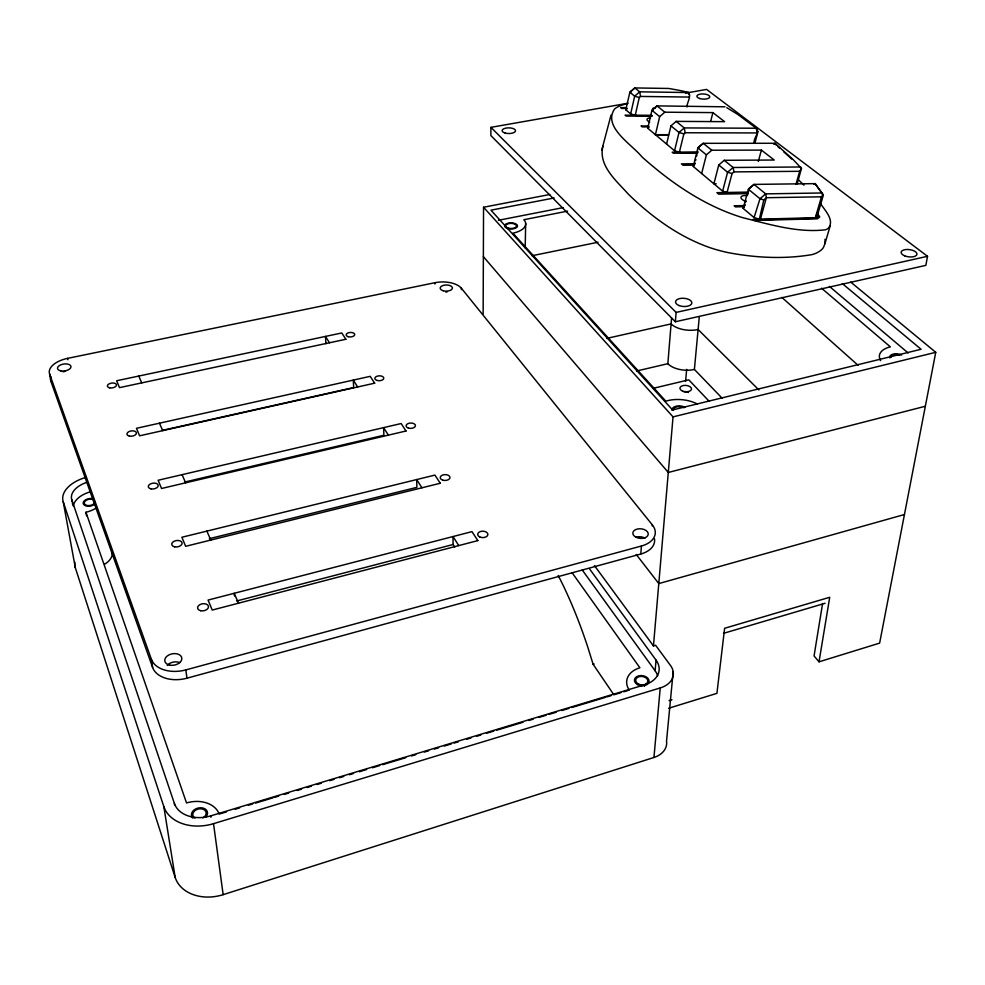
<?xml version="1.0" encoding="UTF-8"?>
<svg xmlns="http://www.w3.org/2000/svg" width="985" height="985" viewBox="0 0 985 985"><rect width="100%" height="100%" fill="white"/><g stroke="black" fill="none" stroke-linecap="round" stroke-linejoin="round"><path stroke-width="1.48" d="M483.142 313.919L483.549 207.244L549.79 194.501M628.171 103.203L490.912 127.348L490.862 135.561L675.353 321.763L925.863 265.359L927.513 256.309L706.602 89.413L685.486 93.132M627.014 103.757A68.433 22.729 12.3 0 0 614.566 109.003C602.303 126.991 632.321 144.77 641.949 156.898C667.116 179.332 695.041 199.315 726.474 211.96A89.179 31.36 13.7 0 0 742.456 217.611C769.31 224.272 797.702 233.113 825.553 229.776A32.431 11.672 14.3 0 0 828.68 227.929C834.627 219.618 824.507 209.977 820.259 203.242M525.177 247.949L525.682 223.447M686.976 106.971C686.705 103.105 692.159 95.225 688.121 92.331A75.328 24.366 12.4 0 0 676.51 89.844L668.704 88.465L634.857 87.936L632.345 90.017M640.804 554.013L641.407 546.022A25.672 15.957 4.7 0 0 652.353 524.919L461.399 288.273A20.55 10.404 -0.7 0 0 434.89 282.72L67.669 358.343A22.741 11.734 -8.4 0 0 49.607 374.017L50.937 381.429L152.613 667.448A28.442 18.986 -10.5 0 0 186.978 678.185L640.804 554.013A25.573 16.006 4.7 0 0 654.483 538.721M652.267 525.916L652.353 524.919M636.556 371.013L667.855 363.687L671.573 317.983M644.498 686.151L644.609 684.809A27.038 18.629 6.2 0 0 656.059 660.147L589.769 569.219M675.353 321.763L676.129 312.417L490.912 127.348M86.114 477.306A32.8 18.937 -9.8 0 0 63.237 501.796L75.291 567.619L175.17 877.426A39.388 30.166 -14.6 0 0 223.152 894.663L653.942 757.477L660.233 687.949A24.699 17.028 6.9 0 0 670.428 665.392L655.604 645.274L653.461 645.901L673.038 416.877L483.549 207.244M657.648 675.833A26.903 18.678 6.3 0 0 655.124 670.81L656.059 660.147M685.585 381.417L686.668 369.35M722.054 398.112L694.4 369.437L699.215 317.613M673.186 671.671L666.537 740.954A23.886 17.287 7.7 0 1 653.942 757.477M688.897 93.846L689.032 92.553L639.684 91.839L634.857 87.936L629.871 92.258L625.783 109.791L630.671 113.903L636.79 115.688L651.738 115.75M602.918 146.309C598.006 165.775 616.967 181.277 628.529 194.365C651.824 217.02 678.788 236.696 709.643 247.555A89.34 40.594 4.7 0 0 728.038 252.603C755.532 257.836 784.245 259.35 811.923 254.623A27.235 12.657 5.6 0 0 816.824 252.862L819.606 251.249A35.854 16.622 5.4 0 0 823.398 247.58L824.999 243.541L825.024 239.281M822.586 603.51L814.053 655.961L819.028 661.821L879.63 643.119L935.75 352.322L850.745 282.104M819.028 661.821L829.715 597.279L724.615 628.282L716.92 693.354L668.655 708.252M759.361 219.175L763.794 199.955L766.342 197.788L760.457 219.15M630.671 113.903L634.672 96.173L639.684 91.839L640.533 96.431L639.277 97.515L635.251 115.233M697.565 152.564L680.992 152.675L674.553 150.767L647.761 128.247L651.922 110.295L657.032 105.888L725.022 106.811M653.067 110.111L653.326 108.978M666.586 144.069L670.957 125.871L676.166 121.377L724.603 121.672L712.881 112.61L664.826 112.192L659.667 116.636L655.431 134.699L668.544 134.674M674.553 150.767L678.997 132.458L684.255 127.927L756.258 128.222C760.235 132.532 753.353 137.765 754.079 143.071M679.379 152.195L683.861 133.886L685.178 132.753L756.775 132.95M747.849 192.851L729.429 193.195L722.633 191.152L693.255 166.465L697.897 147.91L699.067 146.63L703.253 143.317L775.023 143.281L793.319 159.767L801.495 168.447L799.672 171.304L796.028 184.133M694.708 163.99L695.004 162.845M695.582 160.543L695.866 159.385M696.74 155.913L697.023 154.756M697.602 152.441L697.897 151.284M698.771 147.799L699.067 146.63M631.188 91.888L631.459 90.78L629.871 92.258L634.672 96.173L639.277 97.515M710.727 121.18L712.881 112.61M701.652 173.52L706.393 154.867L711.798 150.225L761.393 150.102L774.235 160.026L724.234 160.296L718.767 164.987L713.891 183.813L716.169 183.776M722.633 191.152L727.595 172.227L733.123 167.499L800.62 166.982L801.002 168.829M601.81 149.991L611.02 115.159M727.041 192.481L732.052 173.557L733.985 171.895L799.672 171.304M754.978 142.96L758.019 131.522L756.862 130.648M816.934 214.361L818.437 216.626L816.368 218.251L761.122 219.717L754.079 217.574L743.17 208.414L748.378 189.219L754.017 184.404L815.186 183.629L823.374 195.092L817.119 216.306L815.334 217.71L753.254 219.335L754.584 220.468L817.415 218.793L819.766 216.934L816.885 212.711M744.771 205.496L745.091 204.314M745.743 201.925L746.064 200.731M747.689 194.759L748.009 193.565M748.662 191.164L748.994 189.957M749.314 188.763L749.647 187.556M758.302 161.478L761.393 150.102M797.111 184.17L801.445 168.521M824.999 243.541L830.183 225.811M815.334 217.71L821.478 196.815L823.152 194.685M754.251 217.057L759.989 198.724L765.69 193.86L822.118 192.974L822.537 195.116M743.17 208.414L744.131 207.121M693.255 166.465L693.908 165.726M647.761 128.247L648.647 127.397M625.783 109.791L626.94 108.744M773.459 144.044L775.023 143.281L776.352 145.275M813.905 184.269L815.186 183.629L817.809 187.519M669.074 700.63L671.967 699.744M63.237 501.796L163.83 806.592A40.828 29.919 -12.9 0 0 213.523 823.669L660.233 687.949M86.458 482.453A24.059 13.876 -9.8 0 0 71.819 499.789L174.382 803.452A29.932 21.941 -12.9 0 0 210.728 815.875L644.609 684.809M226.488 811.874L219.187 814.09A27.42 20.353 -14 0 0 186.522 802.947L85.954 512.262A21.732 12.559 -10.2 0 0 96.875 507.546M235.243 809.227L239.626 807.909M248.368 805.262L252.702 803.957M255.595 803.083L272.919 797.838M274.372 797.407L278.656 796.114M284.37 794.39L288.654 793.085M297.224 790.499L301.508 789.207M307.16 787.495L311.408 786.215M317.059 784.503L321.295 783.223M329.753 780.662L333.952 779.394M339.542 777.707L343.74 776.439M349.33 774.752L353.529 773.484M359.303 771.735L366.605 769.531M372.441 767.771L379.742 765.554M382.648 764.68L405.746 757.699M411.484 755.963L415.769 754.67M424.35 752.072L428.635 750.779M434.336 749.056L438.571 747.775M444.235 746.064L451.302 743.934M454.134 743.072L458.37 741.791M466.767 739.255L470.965 737.987M476.568 736.3L480.766 735.032M486.491 733.296L493.817 731.079M496.76 730.193L522.998 722.264M528.797 720.503L533.156 719.185M538.894 717.449L546.072 715.282M548.953 714.42L556.131 712.241M561.832 710.53L568.936 708.375M571.78 707.513L605.64 697.282M607.031 696.863L611.217 695.595M614 694.757L620.956 692.652M623.751 691.815L627.925 690.547M723.495 633.343L825.11 603.263M558.163 575.462A152.503 47.342 73.7 0 1 566.806 593.179A178.113 54.52 73.7 0 1 587.725 646.96L593.13 664.309L594.14 664.013M904.439 514.527L658.793 583.576L636.224 554.457M49.607 374.017L151.345 659.199A28.553 18.937 -10.4 0 0 185.82 669.911L641.407 546.022M236.572 601.01L453.088 544.508L454.725 547.094M925.346 406.251L668.298 472.455L483.364 256.617M209.325 538.684L416.889 487.353L416.692 479.572L421.937 487.784M673.038 416.877L935.75 352.322M653.104 388.349L688.798 379.841L708.917 401.043M184.564 482.084L383.891 435.247L383.596 427.638L388.373 435.136M606.6 338.434L671.093 323.893A19.835 10.146 4.4 0 0 698.106 329.507L758.844 389.912M676.129 312.417L927.513 256.309M161.983 430.445L353.677 387.548L353.295 380.099L357.678 386.982M532.085 255.718L598.08 242.224M498.41 220.283L563.309 207.589M567.545 211.135L523.835 219.717A21.768 10.256 0.5 0 1 512.877 233.162L665.835 401.178A26.484 14.812 4.9 0 1 697.466 404.072M554.161 197.96L490.936 210.174L672.583 409.957L921.086 349.269L842.298 283.582M744.808 205.557L734.145 205.791L735.45 206.887L744.451 206.69M748.354 192.087L716.895 192.666L718.656 194.156L747.603 193.614M821.478 196.815L766.416 197.714L765.69 193.86L754.017 184.404L748.378 189.219L759.989 198.724L763.794 199.955M695.09 163.732L681.411 163.867L683.061 165.258L694.425 165.148M697.479 152.084L672.176 152.232L673.334 153.204L697.626 153.044M655.345 134.883L668.47 134.883M648.598 125.981L641.05 125.969L642.121 126.88L649.164 126.893M651.811 115.307L625.093 115.196L626.152 116.082L652.168 116.193M626.571 107.636L620.612 107.599L621.646 108.461L627.211 108.498M652.932 108.239L655.025 108.251M640.533 96.431L689.352 97.072M683.861 133.886L678.997 132.458L670.957 125.871M732.052 173.557L727.595 172.227L718.767 164.987M774.345 143.736L775.527 144.155M814.435 184.096L815.777 184.626M726.795 107.697L737.617 114.309L756.258 128.222L757.059 132.285M664.826 112.192L657.032 105.888L651.922 110.295L659.667 116.636M676.166 121.377L684.255 127.927L685.178 132.753M711.798 150.225L703.253 143.317L697.897 147.91L706.393 154.867M724.234 160.296L733.123 167.499L733.985 171.895M829.419 286.413L908.145 352.975M821.527 288.199L890.366 346.855A25.708 13.014 8.7 0 0 880.615 360.658M777.645 146.445L779.701 148.23M783.629 151.69L784.294 152.293M781.893 297.421L858.07 365.287M784.614 152.577L785.254 153.155M785.574 153.451L786.215 154.017M786.535 154.313L791.657 159.016M818.018 187.79L818.658 188.615M819.077 189.157L823.374 195.092M594.447 565.587L653.461 645.901M582.27 570.007L655.124 670.81M572.113 572.741L639.893 667.781A24.6 17.09 7.1 0 0 629.317 690.128M593.13 664.309L613.717 694.56M816.43 215.247L817.119 216.306M329.495 342.755L325.469 336.427L325.912 343.703M458.764 545.591L453.014 536.554L453.088 544.508M689.475 94.856L689.008 94.031M138.75 376.048L141.754 382.882M159.459 423.193L162.722 430.63M182.077 474.671L185.648 482.81M206.875 531.124L210.802 540.075M238.53 603.189L234.196 593.302L234.492 595.999M71.819 499.789L72.164 501.697M72.385 502.966L72.73 504.862M85.954 512.262L86.569 515.832M67.669 358.343L67.916 359.722M163.83 806.592L175.17 877.426M151.345 659.199L152.613 667.448M174.382 803.452L174.604 804.819M185.82 669.911L186.978 678.185M210.728 815.875L210.913 817.267M213.523 823.669L223.152 894.663M434.89 282.72L434.914 284.037M461.399 288.273L461.411 289.602M95.016 503.84A6.526 3.78 -10 0 1 86.052 505.958A6.526 3.78 -10 0 1 84.242 500.873A6.526 3.78 -10 0 1 93.206 498.767M192.949 818.19A8.175 6.045 -13.5 0 1 194.107 809.916A8.175 6.045 -13.5 0 1 204.905 808.808A8.175 6.045 -13.5 0 1 205.988 816.848M891.043 357.223A6.415 3.251 8.6 0 1 899.785 355.08M673.346 410.351A6.563 3.657 4.9 0 1 676.732 406.904A6.563 3.657 4.9 0 1 684.046 407.741M672.041 410.363A7.88 4.396 4.9 0 1 676.104 406.226A7.88 4.396 4.9 0 1 684.883 407.224M889.96 357.912A7.695 3.903 8.6 0 1 893.063 354.144A7.695 3.903 8.6 0 1 901.62 355.056M75.291 567.619A31.852 19.392 -10.6 0 1 74.848 562.201M694.4 369.437A19.503 10.367 4.6 0 1 667.855 363.687M73.296 506.031A23.948 13.938 -9.9 0 1 90.238 491.847M112.241 551.748A21.202 12.805 -10.9 0 1 104.656 564.233M94.991 501.981A5.442 3.152 -10 0 1 87.616 505.539A5.442 3.152 -10 0 1 85.473 500.811A5.442 3.152 -10 0 1 94.141 500.097M194.944 818.153A6.809 5.036 -13.5 0 1 194.993 810.581A6.809 5.036 -13.5 0 1 204.905 810.323A6.809 5.036 -13.5 0 1 202.898 817.944M50.937 381.429A22.667 11.783 -8.5 0 1 51.023 376.959M63.102 371.825A6.796 3.521 -8.6 0 1 65.502 371.32M445.774 292.052A6.119 3.103 -0.6 0 1 446.981 292.052M635.83 537.244A7.695 4.814 5.1 0 1 644.966 538.167M167.228 665.441A8.594 5.75 -10.9 0 1 179.615 662.548M798.256 179.664A511.671 202.134 8.4 0 1 803.982 185.168M745.707 201.469A9.197 3.3 13.6 0 1 740.966 197.185A9.197 3.3 13.6 0 1 747.246 195.584M649.694 122.128A8.336 2.758 12.1 0 1 650.605 117.868M683.873 391.759A5.811 3.189 4.9 0 1 688.38 392.498M477.836 540.605L212.231 610.06L208.057 600.074L471.963 531.629L477.836 540.605M440.258 483.253L185.648 546.306L181.88 537.256L434.914 475.09L440.258 483.253M406.005 430.999L161.54 488.486L158.117 480.261L401.129 423.538L406.005 430.999M374.669 383.177L139.587 435.813L136.459 428.303L370.2 376.344L374.669 383.177M345.895 339.259L119.505 387.634L116.636 380.752L341.77 332.967L345.895 339.259M637.467 684.587A7.363 5.11 6.7 0 0 649.029 681.632A7.363 5.11 6.7 0 0 638.711 675.833A7.363 5.11 6.7 0 0 637.467 684.587M508.051 228.04A5.43 2.561 0.6 0 0 516.472 226.131A5.43 2.561 0.6 0 0 508.642 223.607A5.43 2.561 0.6 0 0 508.051 228.04M507.447 228.458A6.513 3.078 0.6 0 0 517.556 226.181A6.513 3.078 0.6 0 0 508.161 223.152A6.513 3.078 0.6 0 0 507.447 228.458M638.182 683.935A6.132 4.26 6.7 0 0 647.822 681.472A6.132 4.26 6.7 0 0 639.216 676.633A6.132 4.26 6.7 0 0 638.182 683.935M109.778 387.856A4.593 2.426 -7.9 0 0 116.513 384.963A4.593 2.426 -7.9 0 0 109.557 383.633A4.593 2.426 -7.9 0 0 109.778 387.856M348.136 336.673A4.297 2.253 -2.7 0 0 354.735 334.654A4.297 2.253 -2.7 0 0 348.481 332.758A4.297 2.253 -2.7 0 0 348.136 336.673M129.466 436.121A4.79 2.659 -8.1 0 0 136.435 432.969A4.79 2.659 -8.1 0 0 129.146 431.516A4.79 2.659 -8.1 0 0 129.466 436.121M376.972 380.432A4.469 2.45 -2.2 0 0 383.793 378.24A4.469 2.45 -2.2 0 0 377.218 376.171A4.469 2.45 -2.2 0 0 376.972 380.432M408.369 428.056A4.666 2.672 -1.6 0 0 415.436 425.668A4.666 2.672 -1.6 0 0 408.492 423.415A4.666 2.672 -1.6 0 0 408.369 428.056M150.976 488.88A5.011 2.918 -8.4 0 0 158.216 485.433A5.011 2.918 -8.4 0 0 150.557 483.844A5.011 2.918 -8.4 0 0 150.976 488.88M174.604 546.823A5.245 3.214 -8.6 0 0 182.126 543.018A5.245 3.214 -8.6 0 0 174.062 541.282A5.245 3.214 -8.6 0 0 174.604 546.823M442.684 480.114A4.876 2.93 -0.8 0 0 449.985 477.491A4.876 2.93 -0.8 0 0 442.659 475.029A4.876 2.93 -0.8 0 0 442.684 480.114M200.657 610.725A5.504 3.558 -8.9 0 0 208.488 606.526A5.504 3.558 -8.9 0 0 199.967 604.593A5.504 3.558 -8.9 0 0 200.657 610.725M479.892 537.047A5.122 3.226 0.3 0 0 487.883 534.67A5.122 3.226 0.3 0 0 480.581 531.481A5.122 3.226 0.3 0 0 479.892 537.047M60.885 370.914A6.821 3.509 -8.5 0 0 70.994 366.715A6.821 3.509 -8.5 0 0 60.824 364.807A6.821 3.509 -8.5 0 0 60.885 370.914M443.25 290.772A6.144 3.09 -0.6 0 0 452.435 288.014A6.144 3.09 -0.6 0 0 443.201 285.416A6.144 3.09 -0.6 0 0 443.25 290.772M636.039 537.256A7.72 4.802 5 0 0 648.204 534.473A7.72 4.802 5 0 0 637.357 529.031A7.72 4.802 5 0 0 636.039 537.256M169.469 665.047A8.619 5.738 -10.7 0 0 181.819 658.226A8.619 5.738 -10.7 0 0 168.583 655.111A8.619 5.738 -10.7 0 0 169.469 665.047M904.636 255.817A7.979 3.644 7.4 0 0 916.961 254.278A7.979 3.644 7.4 0 0 905.56 249.574A7.979 3.644 7.4 0 0 904.636 255.817M679.071 305.547A8.188 4.125 4.1 0 0 691.815 303.146A8.188 4.125 4.1 0 0 680.142 298.48A8.188 4.125 4.1 0 0 679.071 305.547M505.096 133.037A6.723 2.844 0.5 0 0 515.524 130.919A6.723 2.844 0.5 0 0 505.834 128.124A6.723 2.844 0.5 0 0 505.096 133.037M699.707 98.525A6.501 2.598 3.1 0 0 709.803 96.998A6.501 2.598 3.1 0 0 700.47 94.068A6.501 2.598 3.1 0 0 699.707 98.525M682.433 391.008A5.824 3.189 4.8 0 0 691.519 389.161A5.824 3.189 4.8 0 0 683.208 385.541A5.824 3.189 4.8 0 0 682.433 391.008"/></g></svg>
